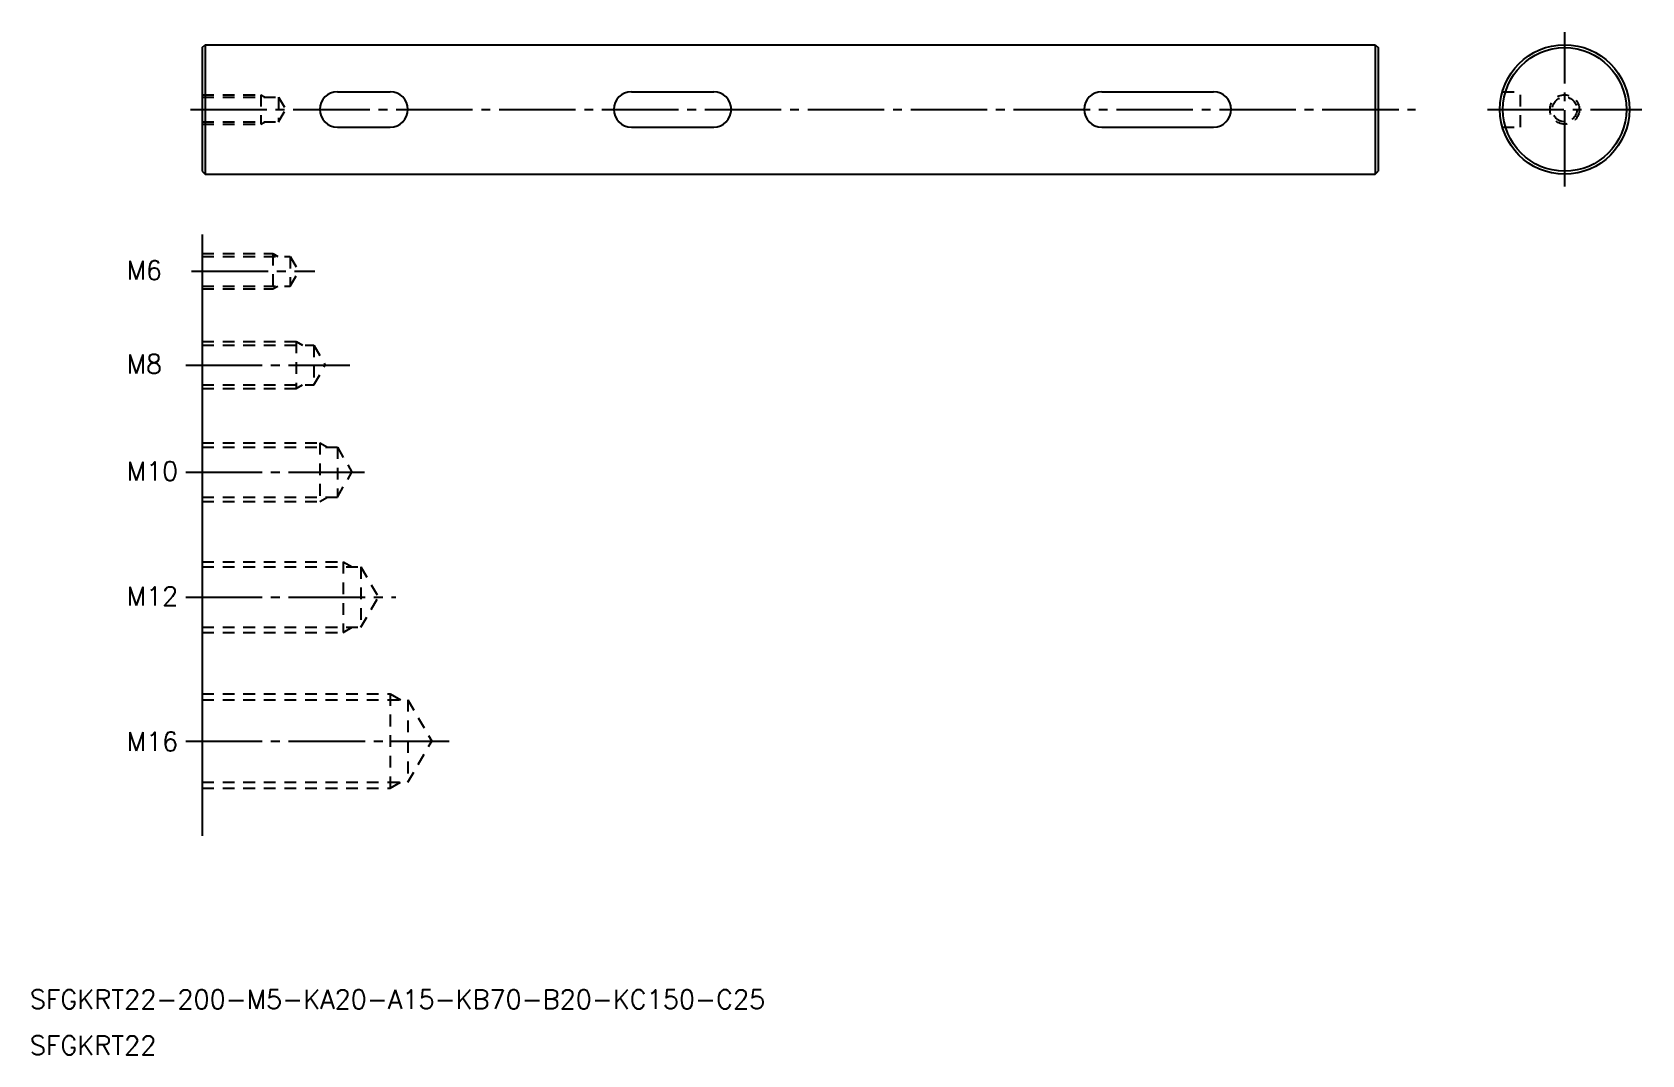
# Model space of a CAD drawing. Extents: x 54 to 328, y 10 to 184.
import ezdxf

# ---------------------------------------------------------------- set-up
doc = ezdxf.new("R2010")
doc.units = 0
doc.linetypes.add('CENTER', pattern=[17.5, 13, -1.5, 1.5, -1.5])
doc.linetypes.add('DASHED', pattern=[3.5, 2, -1.5])
doc.layers.get('0').update_dxf_attribs({"linetype": 'CONTINUOUS'})
doc.layers.add('CENTER', color=1, linetype='CENTER')
doc.styles.get("Standard").update_dxf_attribs({"font": 'txt.shx', "bigfont": '@extfont2.shx'})

msp = doc.modelspace()

# ---------------------------------------------------------------- linework, layer by layer
at = {"color": 7, "linetype": 'CONTINUOUS'}
for p, q in [((82.85, 181.41), (83.35, 181.91)), ((82.85, 181.41), (82.85, 160.41)), ((83.35, 181.91), (282.35, 181.91)), ((83.35, 181.91), (83.35, 159.91)), ((282.35, 181.91), (282.35, 159.91)), ((282.35, 181.91), (282.85, 181.41)), ((282.85, 181.41), (282.85, 160.41)), ((105.85, 173.91), (114.85, 173.91)), ((155.85, 173.91), (169.85, 173.91)), ((235.85, 173.91), (254.85, 173.91)), ((105.85, 167.91), (114.85, 167.91)), ((155.85, 167.91), (169.85, 167.91)), ((235.85, 167.91), (254.85, 167.91)), ((82.85, 160.41), (83.35, 159.91)), ((83.35, 159.91), (282.35, 159.91)), ((282.35, 159.91), (282.85, 160.41)), ((82.85, 149.66), (82.85, 47.48))]:
    msp.add_line(p, q, dxfattribs=at)
at = {"color": 3, "linetype": 'DASHED'}
for p, q in [((82.85, 173.41), (92.85, 173.41)), ((82.85, 173.01), (95.85, 173.01)), ((92.85, 173.41), (93.46, 173.06)), ((92.85, 173.41), (92.85, 168.41)), ((95.85, 173.01), (97.06, 170.91)), ((95.85, 173.01), (95.85, 168.81)), ((303.99, 173.91), (307.07, 173.91)), ((307.07, 167.91), (307.07, 173.91)), ((95.85, 168.81), (97.06, 170.91)), ((82.85, 168.81), (95.85, 168.81)), ((82.85, 168.41), (92.85, 168.41)), ((92.85, 168.41), (93.46, 168.76)), ((303.99, 167.91), (307.07, 167.91)), ((82.85, 146.4), (94.85, 146.4)), ((82.85, 145.9), (97.85, 145.9)), ((94.85, 146.4), (94.85, 140.4)), ((94.85, 146.4), (95.72, 145.9)), ((97.85, 145.9), (97.85, 140.9)), ((97.85, 145.9), (99.3, 143.4)), ((97.85, 140.9), (99.3, 143.4)), ((82.85, 140.9), (97.85, 140.9)), ((82.85, 140.4), (94.85, 140.4)), ((94.85, 140.4), (95.72, 140.9)), ((82.85, 131.46), (98.85, 131.46)), ((98.85, 131.46), (98.85, 123.46)), ((98.85, 131.46), (99.93, 130.83)), ((82.85, 130.83), (101.85, 130.83)), ((101.85, 130.83), (101.85, 124.08)), ((101.85, 130.83), (103.8, 127.46)), ((101.85, 124.08), (103.8, 127.46)), ((82.85, 124.08), (101.85, 124.08)), ((82.85, 123.46), (98.85, 123.46)), ((98.85, 123.46), (99.93, 124.08)), ((82.85, 114.26), (102.85, 114.26)), ((82.85, 113.51), (105.85, 113.51)), ((102.85, 114.26), (102.85, 104.26)), ((102.85, 114.26), (104.15, 113.51)), ((105.85, 113.51), (105.85, 105.01)), ((105.85, 113.51), (108.31, 109.26)), ((105.85, 105.01), (108.31, 109.26)), ((82.85, 105.01), (105.85, 105.01)), ((82.85, 104.26), (102.85, 104.26)), ((102.85, 104.26), (104.15, 105.01)), ((82.85, 94.02), (106.85, 94.02)), ((82.85, 93.15), (109.85, 93.15)), ((106.85, 94.02), (106.85, 82.02)), ((106.85, 94.02), (108.37, 93.15)), ((109.85, 93.15), (112.81, 88.02)), ((109.85, 93.15), (109.85, 82.9)), ((109.85, 82.9), (112.81, 88.02)), ((82.85, 82.9), (109.85, 82.9)), ((106.85, 82.02), (108.37, 82.9)), ((82.85, 82.02), (106.85, 82.02)), ((82.85, 71.56), (114.85, 71.56)), ((114.85, 71.56), (114.85, 55.56)), ((114.85, 71.56), (116.58, 70.56)), ((82.85, 70.56), (117.85, 70.56)), ((117.85, 70.56), (121.89, 63.56)), ((117.85, 70.56), (117.85, 56.56)), ((117.85, 56.56), (121.89, 63.56)), ((82.85, 56.56), (117.85, 56.56)), ((82.85, 55.56), (114.85, 55.56)), ((114.85, 55.56), (116.58, 56.56))]:
    msp.add_line(p, q, dxfattribs=at)
at = {"color": 7, "linetype": 'CONTINUOUS'}
for radius in [11, 10.5]:
    msp.add_circle((314.57, 170.91), radius, dxfattribs=at)
at = {"color": 3, "linetype": 'DASHED'}
for radius in [2.5, 2.1]:
    msp.add_circle((314.57, 170.91), radius, dxfattribs=at)
at = {"color": 7, "linetype": 'CONTINUOUS'}
for centre, start, end in [((105.85, 170.91), 90, 270), ((114.85, 170.91), 270, 90), ((155.85, 170.91), 90, 270), ((169.85, 170.91), 270, 90), ((235.85, 170.91), 90, 270), ((254.85, 170.91), 270, 90)]:
    msp.add_arc(centre, 3, start, end, dxfattribs=at)
at = {"layer": 'CENTER', "color": 1, "linetype": 'CENTER'}
for p, q in [((314.57, 157.79), (314.57, 184.03)), ((80.85, 170.91), (289.22, 170.91)), ((301.45, 170.91), (327.69, 170.91)), ((81.07, 143.4), (102, 143.4)), ((80.06, 127.46), (107.97, 127.46)), ((80.06, 109.26), (110.47, 109.26)), ((80.06, 88.02), (115.8, 88.02)), ((80.06, 63.56), (124.85, 63.56))]:
    msp.add_line(p, q, dxfattribs=at)

# ---------------------------------------------------------------- texts
for s, p in [('M6', (70, 141.98)), ('M8', (70, 126.04)), ('M10', (70, 107.84)), ('M12', (70, 86.6)), ('M16', (70, 61.89)), ('SFGKRT22-200-M5-KA20-A15-KB70-B20-KC150-C25', (53.54, 18.08)), ('SFGKRT22', (53.54, 10.24))]:
    msp.add_text(s, height=3.2).set_placement(p)

doc.saveas('drawing.dxf')
